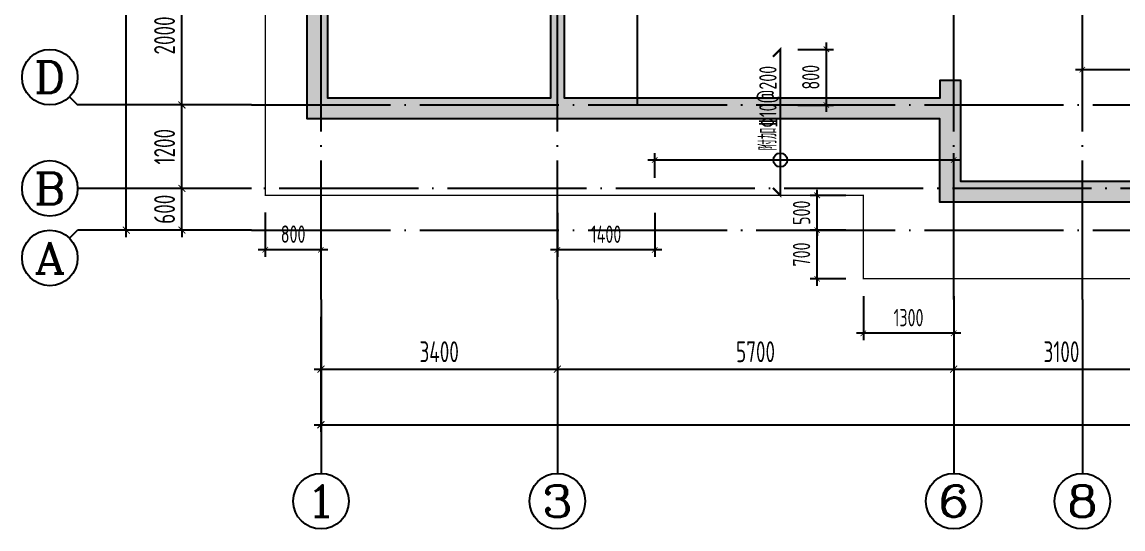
# Model space of a CAD drawing. Extents: x 826826 to 1642106, y -156213 to 399140.
# Drawn here: x 1065575 to 1081409, y 324128 to 331422 of the extents above; entities that cross this region are included whole.
import ezdxf
from ezdxf.enums import TextEntityAlignment as Align

# ---------------------------------------------------------------- set-up
doc = ezdxf.new("R2010")
doc.units = 0
doc.header["$LTSCALE"] = 1000
doc.linetypes.add('DOTE', pattern=[2.42, 2, -0.2, 0.02, -0.2])
doc.layers.get('0').update_dxf_attribs({"linetype": 'CONTINUOUS'})
doc.layers.get('DEFPOINTS').update_dxf_attribs({"linetype": 'CONTINUOUS'})
for name, color, linetype in [('A-AXIS', 1, 'CONTINUOUS'), ('A-DOTE', 10, 'DOTE'), ('AXIS_TEXT', 4, 'CONTINUOUS'), ('S-B板配筋', 6, 'CONTINUOUS'), ('S-B板配筋号', 7, 'CONTINUOUS'), ('S-J基础底板', 5, 'CONTINUOUS'), ('S-J基础底板标注', 3, 'CONTINUOUS'), ('S-Q墙填充', 252, 'CONTINUOUS'), ('S-Q墙实线', 6, 'CONTINUOUS'), ('S-Y一般标注', 3, 'CONTINUOUS')]:
    doc.layers.add(name, color=color, linetype=linetype)
doc.styles.add('_TCH_AXIS', font='COMPLEX', dxfattribs={"bigfont": 'GBCBIG'})
doc.styles.add('COMPLEX', font='COMPLEX')
doc.styles.add('TSSD_DIMENSION', font='Tssdeng.shx', dxfattribs={"width": 0.7, "bigfont": 'tssdchn.shx'})
doc.styles.add('TSSD_REIN', font='tssdeng.shx', dxfattribs={"width": 0.7, "height": 300, "bigfont": 'tssdchn.shx'})
doc.dimstyles.new('TSSD_100_100$0', dxfattribs={"dimtxt": 300, "dimasz": 80, "dimexe": 100, "dimexo": 250, "dimgap": 100, "dimtad": 1, "dimdec": 0, "dimzin": 0, "dimdsep": 46, "dimtxsty": 'TSSD_DIMENSION', "dimblk": 'ARCHTICK', "dimcen": 0, "dimdle": 100, "dimclrd": 3, "dimclre": 3, "dimclrt": 7, "dimadec": 0, "dimazin": 0, "dimtfac": 1, "dimtdec": 0, "dimtix": 1, "dimtmove": 2, "dimatfit": 3, "dimldrblk": 'ARCHTICK', "dimfxl": 0, "dimtolj": 1, "dimtzin": 0, "dimarcsym": 0})

# ---------------------------------------------------------------- blocks, each defined once
blk = doc.blocks.new('_ArchTick')
at = {"color": 0, "linetype": 'ByBlock', "const_width": 0.15}
blk.add_lwpolyline([(-0.5, -0.5), (0.5, 0.5)], dxfattribs=at)
blk = doc.blocks.new('*D36')
at = {"layer": 'DEFPOINTS', "color": 0}
for p in [(738721, 334882), (739721, 334882), (739721, 334282)]:
    blk.add_point(p, dxfattribs=at)
at = {"layer": 'S-Y一般标注', "color": 0, "lineweight": -2}
for p, q in [((738721, 334882), (738721, 334982)), ((739471, 334882), (738621, 334882)), ((738721, 334282), (738721, 334882)), ((739471, 334282), (738621, 334282)), ((738721, 334282), (738721, 334182))]:
    blk.add_line(p, q, dxfattribs=at)
at = {"layer": 'S-Y一般标注', "color": 0, "lineweight": -2, "xscale": 100, "yscale": 100, "zscale": 100}
for p, rotation in [((738721, 334882), 270), ((738721, 334282), 90)]:
    blk.add_blockref('_ArchTick', p, dxfattribs=dict(at, rotation=rotation))
at = {"layer": 'S-Y一般标注', "color": 7, "insert": (738471, 334582), "char_height": 300, "attachment_point": 5, "rotation": 90, "style": 'TSSD_DIMENSION'}
blk.add_mtext('\\A1;600', dxfattribs=at)
blk = doc.blocks.new('*D37')
at = {"layer": 'DEFPOINTS', "color": 0}
for p in [(738721, 336082), (739721, 336082), (739721, 334882)]:
    blk.add_point(p, dxfattribs=at)
at = {"layer": 'S-Y一般标注', "color": 0, "lineweight": -2}
for p, q in [((738721, 334782), (738721, 336182)), ((739471, 336082), (738621, 336082)), ((739471, 334882), (738621, 334882))]:
    blk.add_line(p, q, dxfattribs=at)
at = {"layer": 'S-Y一般标注', "color": 0, "lineweight": -2, "xscale": 100, "yscale": 100, "zscale": 100}
for p, rotation in [((738721, 336082), 90), ((738721, 334882), 270)]:
    blk.add_blockref('_ArchTick', p, dxfattribs=dict(at, rotation=rotation))
at = {"layer": 'S-Y一般标注', "color": 7, "insert": (738471, 335482), "char_height": 300, "attachment_point": 5, "rotation": 90, "style": 'TSSD_DIMENSION'}
blk.add_mtext('\\A1;1200', dxfattribs=at)
blk = doc.blocks.new('*D38')
at = {"layer": 'DEFPOINTS', "color": 0}
for p in [(738721, 338082), (739721, 338082), (739721, 336082)]:
    blk.add_point(p, dxfattribs=at)
at = {"layer": 'S-Y一般标注', "color": 0, "lineweight": -2}
for p, q in [((739471, 338082), (738621, 338082)), ((738721, 335982), (738721, 338182)), ((739471, 336082), (738621, 336082))]:
    blk.add_line(p, q, dxfattribs=at)
at = {"layer": 'S-Y一般标注', "color": 0, "lineweight": -2, "xscale": 100, "yscale": 100, "zscale": 100}
for p, rotation in [((738721, 338082), 90), ((738721, 336082), 270)]:
    blk.add_blockref('_ArchTick', p, dxfattribs=dict(at, rotation=rotation))
at = {"layer": 'S-Y一般标注', "color": 7, "insert": (738471, 337082), "char_height": 300, "attachment_point": 5, "rotation": 90, "style": 'TSSD_DIMENSION'}
blk.add_mtext('\\A1;2000', dxfattribs=at)
blk = doc.blocks.new('*D47')
at = {"layer": 'DEFPOINTS', "color": 0}
for p in [(737921, 348782), (739721, 348782), (739721, 334282)]:
    blk.add_point(p, dxfattribs=at)
at = {"layer": 'S-Y一般标注', "color": 0, "lineweight": -2}
for p, q in [((737921, 334182), (737921, 348882)), ((739471, 348782), (737821, 348782)), ((739471, 334282), (737821, 334282))]:
    blk.add_line(p, q, dxfattribs=at)
at = {"layer": 'S-Y一般标注', "color": 0, "lineweight": -2, "xscale": 100, "yscale": 100, "zscale": 100}
for p, rotation in [((737921, 348782), 90), ((737921, 334282), 270)]:
    blk.add_blockref('_ArchTick', p, dxfattribs=dict(at, rotation=rotation))
at = {"layer": 'S-Y一般标注', "color": 7, "insert": (737671, 341532), "char_height": 300, "attachment_point": 5, "rotation": 90, "style": 'TSSD_DIMENSION'}
blk.add_mtext('\\A1;14500', dxfattribs=at)
blk = doc.blocks.new('*D60')
at = {"layer": 'DEFPOINTS', "color": 0}
for p in [(740721, 333282), (744121, 333282), (744121, 332282)]:
    blk.add_point(p, dxfattribs=at)
at = {"layer": 'S-Y一般标注', "color": 0, "lineweight": -2}
for p, q in [((740721, 333032), (740721, 332182)), ((744121, 333032), (744121, 332182)), ((740621, 332282), (744221, 332282))]:
    blk.add_line(p, q, dxfattribs=at)
at = {"layer": 'S-Y一般标注', "color": 0, "lineweight": -2, "xscale": 100, "yscale": 100, "zscale": 100, "rotation": 180}
blk.add_blockref('_ArchTick', (740721, 332282), dxfattribs=at)
at = {"layer": 'S-Y一般标注', "color": 0, "lineweight": -2, "xscale": 100, "yscale": 100, "zscale": 100}
blk.add_blockref('_ArchTick', (744121, 332282), dxfattribs=at)
at = {"layer": 'S-Y一般标注', "color": 7, "insert": (742421, 332532), "char_height": 300, "attachment_point": 5, "style": 'TSSD_DIMENSION'}
blk.add_mtext('\\A1;3400', dxfattribs=at)
blk = doc.blocks.new('*D61')
at = {"layer": 'DEFPOINTS', "color": 0}
for p in [(744121, 333282), (749821, 333282), (749821, 332282)]:
    blk.add_point(p, dxfattribs=at)
at = {"layer": 'S-Y一般标注', "color": 0, "lineweight": -2}
for p, q in [((744121, 333032), (744121, 332182)), ((749821, 333032), (749821, 332182)), ((744021, 332282), (749921, 332282))]:
    blk.add_line(p, q, dxfattribs=at)
at = {"layer": 'S-Y一般标注', "color": 0, "lineweight": -2, "xscale": 100, "yscale": 100, "zscale": 100, "rotation": 180}
blk.add_blockref('_ArchTick', (744121, 332282), dxfattribs=at)
at = {"layer": 'S-Y一般标注', "color": 0, "lineweight": -2, "xscale": 100, "yscale": 100, "zscale": 100}
blk.add_blockref('_ArchTick', (749821, 332282), dxfattribs=at)
at = {"layer": 'S-Y一般标注', "color": 7, "insert": (746971, 332532), "char_height": 300, "attachment_point": 5, "style": 'TSSD_DIMENSION'}
blk.add_mtext('\\A1;5700', dxfattribs=at)
blk = doc.blocks.new('*D62')
at = {"layer": 'DEFPOINTS', "color": 0}
for p in [(749821, 333282), (752921, 333282), (752921, 332282)]:
    blk.add_point(p, dxfattribs=at)
at = {"layer": 'S-Y一般标注', "color": 0, "lineweight": -2}
for p, q in [((749821, 333032), (749821, 332182)), ((752921, 333032), (752921, 332182)), ((749721, 332282), (753021, 332282))]:
    blk.add_line(p, q, dxfattribs=at)
at = {"layer": 'S-Y一般标注', "color": 0, "lineweight": -2, "xscale": 100, "yscale": 100, "zscale": 100, "rotation": 180}
blk.add_blockref('_ArchTick', (749821, 332282), dxfattribs=at)
at = {"layer": 'S-Y一般标注', "color": 0, "lineweight": -2, "xscale": 100, "yscale": 100, "zscale": 100}
blk.add_blockref('_ArchTick', (752921, 332282), dxfattribs=at)
at = {"layer": 'S-Y一般标注', "color": 7, "insert": (751371, 332532), "char_height": 300, "attachment_point": 5, "style": 'TSSD_DIMENSION'}
blk.add_mtext('\\A1;3100', dxfattribs=at)
blk = doc.blocks.new('*D66')
at = {"layer": 'DEFPOINTS', "color": 0}
for p in [(740721, 333282), (789521, 333282), (789521, 331482)]:
    blk.add_point(p, dxfattribs=at)
at = {"layer": 'S-Y一般标注', "color": 0, "lineweight": -2}
for p, q in [((740721, 333032), (740721, 331382)), ((789521, 333032), (789521, 331382)), ((740621, 331482), (789621, 331482))]:
    blk.add_line(p, q, dxfattribs=at)
at = {"layer": 'S-Y一般标注', "color": 0, "lineweight": -2, "xscale": 100, "yscale": 100, "zscale": 100, "rotation": 180}
blk.add_blockref('_ArchTick', (740721, 331482), dxfattribs=at)
at = {"layer": 'S-Y一般标注', "color": 0, "lineweight": -2, "xscale": 100, "yscale": 100, "zscale": 100}
blk.add_blockref('_ArchTick', (789521, 331482), dxfattribs=at)
at = {"layer": 'S-Y一般标注', "color": 7, "insert": (765121, 331732), "char_height": 300, "attachment_point": 5, "style": 'TSSD_DIMENSION'}
blk.add_mtext('\\A1;48800', dxfattribs=at)
blk = doc.blocks.new('_AXISO')
blk.add_circle((0, 0), 0.5)
at = {"layer": 'AXIS_TEXT', "style": 'COMPLEX', "width": 1.041667}
blk.add_attdef('A', text='', height=0.56, dxfattribs=at).set_placement((-0.25, -0.28), (0.25, -0.28), align=Align.FIT)
blk = doc.blocks.new('*D1013')
at = {"layer": 'DEFPOINTS', "color": 0}
for p in [(1069075, 328930), (1069875, 328928), (1069073, 328146)]:
    blk.add_point(p, dxfattribs=at)
at = {"layer": 'S-J基础底板标注', "color": 3, "lineweight": -2}
for p, q in [((1069074, 328680), (1069073, 328046)), ((1069874, 328678), (1069873, 328044)), ((1069973, 328144), (1068973, 328146))]:
    blk.add_line(p, q, dxfattribs=at)
at = {"layer": 'S-J基础底板标注', "color": 3, "lineweight": -2, "xscale": 80, "yscale": 80, "zscale": 80}
for p, rotation in [((1069073, 328146), 179.9045235336543), ((1069873, 328144), 359.9045235336543)]:
    blk.add_blockref('_ArchTick', p, dxfattribs=dict(at, rotation=rotation))
at = {"layer": 'S-J基础底板标注', "color": 7, "insert": (1069474, 328370), "char_height": 250, "attachment_point": 5, "rotation": 359.9045, "style": 'TSSD_DIMENSION'}
blk.add_mtext('\\A1;800', dxfattribs=at)
blk = doc.blocks.new('*D1037')
at = {"layer": 'DEFPOINTS', "color": 0}
for p in [(1077675, 327728), (1078975, 327728), (1077675, 326944)]:
    blk.add_point(p, dxfattribs=at)
at = {"layer": 'S-J基础底板标注', "color": 3, "lineweight": -2}
for p, q in [((1077675, 327478), (1077675, 326844)), ((1078975, 327478), (1078975, 326844)), ((1079075, 326944), (1077575, 326944))]:
    blk.add_line(p, q, dxfattribs=at)
at = {"layer": 'S-J基础底板标注', "color": 3, "lineweight": -2, "xscale": 80, "yscale": 80, "zscale": 80, "rotation": 180}
blk.add_blockref('_ArchTick', (1077675, 326944), dxfattribs=at)
at = {"layer": 'S-J基础底板标注', "color": 3, "lineweight": -2, "xscale": 80, "yscale": 80, "zscale": 80}
blk.add_blockref('_ArchTick', (1078975, 326944), dxfattribs=at)
at = {"layer": 'S-J基础底板标注', "color": 7, "insert": (1078325, 327169), "char_height": 250, "attachment_point": 5, "style": 'TSSD_DIMENSION'}
blk.add_mtext('\\A1;1300', dxfattribs=at)
blk = doc.blocks.new('*D1038')
at = {"layer": 'DEFPOINTS', "color": 0}
for p in [(1077011, 328928), (1077675, 328928), (1077675, 328428)]:
    blk.add_point(p, dxfattribs=at)
at = {"layer": 'S-J基础底板标注', "color": 3, "lineweight": -2}
for p, q in [((1077425, 328928), (1076911, 328928)), ((1077011, 328928), (1077011, 329008)), ((1077011, 328428), (1077011, 328928)), ((1077425, 328428), (1076911, 328428)), ((1077011, 328428), (1077011, 328348))]:
    blk.add_line(p, q, dxfattribs=at)
at = {"layer": 'S-J基础底板标注', "color": 3, "lineweight": -2, "xscale": 80, "yscale": 80, "zscale": 80}
for p, rotation in [((1077011, 328928), 270), ((1077011, 328428), 90)]:
    blk.add_blockref('_ArchTick', p, dxfattribs=dict(at, rotation=rotation))
at = {"layer": 'S-J基础底板标注', "color": 7, "insert": (1076786, 328678), "char_height": 250, "attachment_point": 5, "rotation": 90, "style": 'TSSD_DIMENSION'}
blk.add_mtext('\\A1;500', dxfattribs=at)
blk = doc.blocks.new('*D1044')
at = {"layer": 'DEFPOINTS', "color": 0, "ltscale": 0.5}
for p in [(1083325, 330737), (1080825, 330228), (1083325, 330228)]:
    blk.add_point(p, dxfattribs=at)
at = {"layer": 'S-J基础底板标注', "color": 3, "lineweight": -2, "ltscale": 0.5}
for p, q in [((1080825, 330478), (1080825, 330837)), ((1083325, 330478), (1083325, 330837)), ((1080725, 330737), (1083425, 330737))]:
    blk.add_line(p, q, dxfattribs=at)
at = {"layer": 'S-J基础底板标注', "color": 3, "lineweight": -2, "ltscale": 0.5, "xscale": 80, "yscale": 80, "zscale": 80, "rotation": 180}
blk.add_blockref('_ArchTick', (1080825, 330737), dxfattribs=at)
at = {"layer": 'S-J基础底板标注', "color": 3, "lineweight": -2, "ltscale": 0.5, "xscale": 80, "yscale": 80, "zscale": 80}
blk.add_blockref('_ArchTick', (1083325, 330737), dxfattribs=at)
blk = doc.blocks.new('*D2418')
at = {"layer": 'DEFPOINTS', "color": 0}
for p in [(1077011, 328428), (1077675, 328428), (1077675, 327728)]:
    blk.add_point(p, dxfattribs=at)
at = {"layer": 'S-J基础底板标注', "color": 3, "lineweight": -2}
for p, q in [((1077425, 328428), (1076911, 328428)), ((1077011, 327628), (1077011, 328528)), ((1077425, 327728), (1076911, 327728))]:
    blk.add_line(p, q, dxfattribs=at)
at = {"layer": 'S-J基础底板标注', "color": 3, "lineweight": -2, "xscale": 80, "yscale": 80, "zscale": 80}
for p, rotation in [((1077011, 328428), 90), ((1077011, 327728), 270)]:
    blk.add_blockref('_ArchTick', p, dxfattribs=dict(at, rotation=rotation))
at = {"layer": 'S-J基础底板标注', "color": 7, "insert": (1076786, 328078), "char_height": 250, "attachment_point": 5, "rotation": 90, "style": 'TSSD_DIMENSION'}
blk.add_mtext('\\A1;700', dxfattribs=at)
blk = doc.blocks.new('*D2455')
at = {"layer": 'DEFPOINTS', "color": 0, "ltscale": 0.5}
for p in [(1078975, 329437), (1074675, 328928), (1078975, 328928)]:
    blk.add_point(p, dxfattribs=at)
at = {"layer": 'S-J基础底板标注', "color": 3, "lineweight": -2, "ltscale": 0.5}
for p, q in [((1074675, 329178), (1074675, 329537)), ((1078975, 329178), (1078975, 329537)), ((1074575, 329437), (1079075, 329437))]:
    blk.add_line(p, q, dxfattribs=at)
at = {"layer": 'S-J基础底板标注', "color": 3, "lineweight": -2, "ltscale": 0.5, "xscale": 80, "yscale": 80, "zscale": 80, "rotation": 180}
blk.add_blockref('_ArchTick', (1074675, 329437), dxfattribs=at)
at = {"layer": 'S-J基础底板标注', "color": 3, "lineweight": -2, "ltscale": 0.5, "xscale": 80, "yscale": 80, "zscale": 80}
blk.add_blockref('_ArchTick', (1078975, 329437), dxfattribs=at)
blk = doc.blocks.new('*D2456')
at = {"layer": 'DEFPOINTS', "color": 0}
for p in [(1073275, 328928), (1074675, 328928), (1073275, 328144)]:
    blk.add_point(p, dxfattribs=at)
at = {"layer": 'S-J基础底板标注', "color": 3, "lineweight": -2}
for p, q in [((1073275, 328678), (1073275, 328044)), ((1074675, 328678), (1074675, 328044)), ((1074775, 328144), (1073175, 328144))]:
    blk.add_line(p, q, dxfattribs=at)
at = {"layer": 'S-J基础底板标注', "color": 3, "lineweight": -2, "xscale": 80, "yscale": 80, "zscale": 80, "rotation": 180}
blk.add_blockref('_ArchTick', (1073275, 328144), dxfattribs=at)
at = {"layer": 'S-J基础底板标注', "color": 3, "lineweight": -2, "xscale": 80, "yscale": 80, "zscale": 80}
blk.add_blockref('_ArchTick', (1074675, 328144), dxfattribs=at)
at = {"layer": 'S-J基础底板标注', "color": 7, "insert": (1073975, 328369), "char_height": 250, "attachment_point": 5, "style": 'TSSD_DIMENSION'}
blk.add_mtext('\\A1;1400', dxfattribs=at)
blk = doc.blocks.new('*D2457')
at = {"layer": 'DEFPOINTS', "color": 0}
for p in [(1076481, 331029), (1077144, 331029), (1076481, 330228)]:
    blk.add_point(p, dxfattribs=at)
at = {"layer": 'S-J基础底板标注', "color": 3, "lineweight": -2}
for p, q in [((1077144, 330128), (1077144, 331129)), ((1076731, 331029), (1077244, 331029)), ((1076731, 330228), (1077244, 330228))]:
    blk.add_line(p, q, dxfattribs=at)
at = {"layer": 'S-J基础底板标注', "color": 3, "lineweight": -2, "xscale": 80, "yscale": 80, "zscale": 80}
for p, rotation in [((1077144, 331029), 90), ((1077144, 330228), 270)]:
    blk.add_blockref('_ArchTick', p, dxfattribs=dict(at, rotation=rotation))
at = {"layer": 'S-J基础底板标注', "color": 7, "insert": (1076919, 330628), "char_height": 250, "attachment_point": 5, "rotation": 90, "style": 'TSSD_DIMENSION'}
blk.add_mtext('\\A1;800', dxfattribs=at)
blk = doc.blocks.new('20210801.08473688')
at = {"layer": 'A-AXIS'}
for p, q in [((682.8, 6217.2), (800, 6100)), ((3300, 6100), (800, 6100)), ((3300, 4900), (800, 4900)), ((682.8, 4182.8), (800, 4300)), ((3300, 4300), (800, 4300)), ((4300, 3300), (4300, 800)), ((7700, 3300), (7700, 800)), ((13400, 3300), (13400, 800)), ((15250, 3300), (15250, 800))]:
    blk.add_line(p, q, dxfattribs=at)
at = {"layer": 'A-DOTE'}
for p, q in [((4300, 3300), (4300, 19800)), ((13400, 3300), (13400, 19800)), ((7700, 3300), (7700, 10500)), ((15250, 3300), (15250, 10200)), ((3300, 6100), (54100, 6100)), ((54100, 4900), (3300, 4900)), ((3300, 4300), (54100, 4300))]:
    blk.add_line(p, q, dxfattribs=at)
at = {"layer": 'A-AXIS'}
ref = blk.add_blockref('_AXISO', (400, 6500), dxfattribs=dict(at, xscale=800, yscale=800, zscale=800))
ref.add_attrib('A', 'D', dxfattribs={"layer": 'AXIS_TEXT', "height": 452.5, "style": '_TCH_AXIS', "width": 1.235294}).set_placement((173.7, 6273.7), (626.3, 6273.7), align=Align.FIT)
ref = blk.add_blockref('_AXISO', (400, 4900), dxfattribs=dict(at, xscale=800, yscale=800, zscale=800))
ref.add_attrib('A', 'B', dxfattribs={"layer": 'AXIS_TEXT', "height": 452.5, "style": '_TCH_AXIS', "width": 1.235294}).set_placement((173.7, 4673.7), (626.3, 4673.7), align=Align.FIT)
ref = blk.add_blockref('_AXISO', (400, 3900), dxfattribs=dict(at, xscale=800, yscale=800, zscale=800))
ref.add_attrib('A', 'A', dxfattribs={"layer": 'AXIS_TEXT', "height": 452.5, "style": '_TCH_AXIS', "width": 1.166667}).set_placement((173.7, 3673.7), (626.3, 3673.7), align=Align.FIT)
ref = blk.add_blockref('_AXISO', (4300, 400), dxfattribs=dict(at, xscale=800, yscale=800, zscale=800))
ref.add_attrib('A', '1', dxfattribs={"layer": 'AXIS_TEXT', "height": 452.5, "style": '_TCH_AXIS', "width": 2.333333}).set_placement((4073.7, 173.7), (4526.3, 173.7), align=Align.FIT)
ref = blk.add_blockref('_AXISO', (7700, 400), dxfattribs=dict(at, xscale=800, yscale=800, zscale=800))
ref.add_attrib('A', '3', dxfattribs={"layer": 'AXIS_TEXT', "height": 452.5, "style": '_TCH_AXIS', "width": 1.5}).set_placement((7473.7, 173.7), (7926.3, 173.7), align=Align.FIT)
ref = blk.add_blockref('_AXISO', (13400, 400), dxfattribs=dict(at, xscale=800, yscale=800, zscale=800))
ref.add_attrib('A', '6', dxfattribs={"layer": 'AXIS_TEXT', "height": 452.5, "style": '_TCH_AXIS', "width": 1.5}).set_placement((13173.7, 173.7), (13626.3, 173.7), align=Align.FIT)
ref = blk.add_blockref('_AXISO', (15250, 400), dxfattribs=dict(at, xscale=800, yscale=800, zscale=800))
ref.add_attrib('A', '8', dxfattribs={"layer": 'AXIS_TEXT', "height": 452.5, "style": '_TCH_AXIS', "width": 1.5}).set_placement((15023.7, 173.7), (15476.3, 173.7), align=Align.FIT)
at = {"layer": 'S-Y一般标注'}
for p1, p2, distance, picture, middle in [((3300, 4300), (3300, 18800), 1800, '*D47', (1250, 11550)), ((3300, 6100), (3300, 8100), 1000, '*D38', (2050, 7100)), ((3300, 4900), (3300, 6100), 1000, '*D37', (2050, 5500)), ((3300, 4300), (3300, 4900), 1000, '*D36', (2050, 4600)), ((4300, 3300), (7700, 3300), -1000, '*D60', (6000, 2550)), ((4300, 3300), (53100, 3300), -1800, '*D66', (28700, 1750)), ((7700, 3300), (13400, 3300), -1000, '*D61', (10550, 2550)), ((13400, 3300), (16500, 3300), -1000, '*D62', (14950, 2550))]:
    dim = blk.add_aligned_dim(p1=p1, p2=p2, distance=distance, dimstyle='TSSD_100_100$0', override={"dimasz": 100, "dimclrd": 0, "dimclre": 0}, dxfattribs=at)
    dim.commit()
    dim.dimension.update_dxf_attribs({"geometry": picture, "text_midpoint": middle, "insert": (-736421.3, -329982)})

msp = doc.modelspace()

# ---------------------------------------------------------------- hatches: boundary and pattern name
at = {"layer": 'S-Q墙填充'}
h = msp.add_hatch(dxfattribs=at)
h.set_pattern_fill('ARMORED', color=252, scale=50, style=0)
h.set_pattern_definition([(50, (-113647.46, -428945.12), (358.63009, -31.37607), [37.5, -412.5]), (355, (-113647.46, -428945.12), (-69.37567, 376.09607), [30, -330]), (100.4514, (-113617.57, -428947.74), (289.25469, 344.71977), [31.870095, -350.57106]), (46.1842, (-113647.46, -428845.12), (533.62052, -82.75951), [56.25, -618.75]), (96.6356, (-113603, -428852), (467.33135, 487.05894), [47.80514, -525.8565]), (351.1842, (-113647.46, -428845.1), (467.33097, 487.0593), [45, -495]), (21, (-113597.46, -428870.12), (298.453526, -201.309445), [37.5, -412.5]), (326, (-113597.46, -428870.12), (121.65767, 362.57502), [30, -330]), (71.4514, (-113572.6, -428886.9), (420.111314, 161.26525), [31.870095, -350.57106]), (37.5, (-113647.46, -428945.12), (6.079928, 166.446927), [0, -326, 0, -335, 0, -331.25]), (7.5, (-113647.46, -428945.12), (131.534769, 197.205856), [0, -191, 0, -318.5, 0, -126.25]), (327.5, (-113758.96, -428945.12), (266.911218, -11.277436), [0, -125, 0, -390, 0, -517.5]), (317.5, (-113808.96, -428945.12), (291.593085, 50.05249), [0, -162.5, 0, -259, 0, -367.5]), (45, (-113647.46, -428945.12), (-176.776695, 176.776695), [])])
h.paths.add_polyline_path([(1118875.02, 337528.34), (1109375.01, 337528.34), (1109375.01, 336428.34), (1108075.13, 336428.34), (1108075.13, 338378.34), (1108773.66, 338378.34), (1108773.66, 338578.34), (1108075.13, 338578.34), (1108075.13, 338778.34), (1104873.66, 338778.34), (1104873.66, 338578.34), (1104173.66, 338578.34), (1104173.66, 338378.34), (1104873.66, 338378.34), (1104873.66, 336428.34), (1103575.01, 336428.34), (1103575.01, 337528.34), (1084975.02, 337528.34), (1084975.02, 336428.34), (1083675.01, 336428.34), (1083675.01, 338378.34), (1084375.01, 338378.34), (1084375.01, 338578.34), (1083675.01, 338578.34), (1083675.01, 338778.34), (1080473.55, 338778.34), (1080473.55, 338578.34), (1079775.01, 338578.34), (1079775.01, 338378.34), (1080473.55, 338378.34), (1080473.55, 336428.34), (1079175.01, 336428.34), (1079175.01, 337528.34), (1069675.01, 337528.34), (1069675.01, 330028.34), (1073375.01, 330028.35), (1078775.01, 330028.35), (1078775.01, 328828.34), (1085375.01, 328828.34), (1085375.01, 330028.34), (1097775.01, 330028.34), (1103175.01, 330028.34), (1103175.01, 328828.34), (1109775.01, 328828.34), (1109775.01, 330028.34), (1118875.02, 330028.34)])
h.paths.add_polyline_path([(1069975.01, 334528.34), (1070675.01, 334528.34), (1070675.01, 334728.34), (1069975.01, 334728.34), (1069975.01, 337228.34), (1071575.01, 337228.34), (1071575.01, 336578.34), (1071775.01, 336578.34), (1071775.01, 337228.34), (1074575.01, 337228.34), (1074575.01, 334528.35), (1074775.01, 334528.35), (1074775.01, 337228.34), (1078875.01, 337228.34), (1078875.01, 335778.35), (1079175.01, 335778.35), (1079175.01, 336128.34), (1080773.55, 336128.34), (1080773.55, 338478.34), (1083375.01, 338478.34), (1083375.01, 336128.34), (1084975.02, 336128.34), (1084975.02, 335778.35), (1085275.02, 335778.35), (1085275.02, 337228.34), (1089375.01, 337228.34), (1089375.01, 334528.34), (1089575.01, 334528.35), (1089575.01, 337228.34), (1092374.96, 337228.34), (1092373.61, 334528.35), (1092573.61, 334528.35), (1092574.96, 337228.34), (1095975.01, 337228.34), (1095975.01, 334528.35), (1096175.01, 334528.35), (1096175.01, 337228.34), (1098975.01, 337228.34), (1098975.01, 334528.35), (1099175.01, 334528.34), (1099175.01, 337228.34), (1103275.01, 337228.34), (1103275.01, 335878.35), (1103575.01, 335878.35), (1103575.01, 336128.34), (1105173.66, 336128.34), (1105173.66, 338478.34), (1107775.13, 338478.34), (1107775.13, 336128.34), (1109375.01, 336128.34), (1109375.01, 335778.35), (1109675.01, 335778.35), (1109675.01, 337228.34), (1113775.01, 337228.34), (1113775.01, 334528.34), (1113975.01, 334528.34), (1113975.01, 337228.34), (1116775.01, 337228.33), (1116775.01, 336578.41), (1116975.01, 336578.41), (1116975.01, 337228.33), (1118575.02, 337228.33), (1118575.01, 334728.34), (1117875.01, 334728.34), (1117875.01, 334528.34), (1118575.01, 334528.34), (1118575.01, 330328.34), (1115375.01, 330328.34), (1115375.01, 331778.34), (1115175.01, 331778.35), (1115175.01, 330328.34), (1109775.01, 330328.34), (1109775.01, 330578.34), (1109475.01, 330578.34), (1109475.01, 329128.34), (1103475.01, 329128.34), (1103475.01, 330578.34), (1103175.01, 330578.34), (1103175.01, 330328.34), (1097775.01, 330328.34), (1097775.01, 331778.34), (1097575.01, 331778.34), (1097575.01, 330328.34), (1090975.01, 330328.34), (1090975.01, 331778.34), (1090775.01, 331778.34), (1090775.01, 330328.34), (1085375.01, 330328.34), (1085375.01, 330578.34), (1085075.01, 330578.34), (1085075.01, 329128.34), (1079075.01, 329128.34), (1079075.01, 330578.34), (1078775.01, 330578.34), (1078775.01, 330328.34), (1073375.01, 330328.34), (1073375.01, 331778.34), (1073175.01, 331778.34), (1073175.01, 330328.34), (1069975.01, 330328.34)], flags=16)
h.paths.add_polyline_path([(1080274.94, 334228.32), (1080274.94, 334428.34), (1080925.01, 334428.34), (1080925.01, 334428.32), (1080925.01, 332328.34), (1081125.01, 332328.34), (1081125.01, 332128.32), (1080725.01, 332128.32), (1080725.01, 334228.32)], flags=0)
h.paths.add_polyline_path([(1083025, 332328.34), (1083225, 332328.34), (1083225, 334428.34), (1083875.02, 334428.34), (1083875.02, 334228.32), (1083425.01, 334228.32), (1083425.01, 332128.32), (1083025, 332128.32)], flags=0)
h.paths.add_polyline_path([(1104674.96, 334228.32), (1104674.96, 334428.34), (1105325.02, 334428.34), (1105325.02, 332328.34), (1105525.02, 332328.34), (1105525.02, 332328.32), (1105525.02, 332128.32), (1105125.02, 332128.32), (1105125.02, 332128.34), (1105125.02, 334228.32)], flags=0)
h.paths.add_polyline_path([(1107425.02, 332328.34), (1107625.02, 332328.34), (1107625.02, 334428.34), (1108275.01, 334428.34), (1108275.01, 334228.32), (1107825.02, 334228.32), (1107825.02, 332128.32), (1107425.02, 332128.32)], flags=0)

# ---------------------------------------------------------------- linework, layer by layer
at = {"layer": 'S-B板配筋', "const_width": 30}
for points in [[(1074575.01, 335428.64), (1074425.01, 335428.64), (1074425.01, 330228.34), (1074575.01, 330228.34)], [(1076374.45, 329034.41), (1076480.52, 328928.34), (1076480.52, 331028.62), (1076374.45, 330922.55)]]:
    msp.add_lwpolyline(points, dxfattribs=at)
at = {"layer": 'S-J基础底板', "const_width": 20}
msp.add_lwpolyline([(1077675.01, 327728.34), (1086475.01, 327728.34), (1086475.01, 329228.35), (1102075.01, 329228.33), (1102075.01, 327728.34), (1110875.01, 327728.34), (1110875.01, 328928.34), (1119675.01, 328928.34), (1119675.01, 338328.34), (1109875.01, 338328.34), (1109875.01, 339678.34), (1103075.01, 339678.34), (1103075.01, 338328.34), (1085475.01, 338328.34), (1085475.01, 339678.34), (1078675.01, 339678.34), (1078675.01, 338328.34), (1069075.01, 338328.34), (1069075.01, 328928.34), (1077675.01, 328928.34)], close=True, dxfattribs=at)
at = {"layer": 'S-J基础底板标注', "color": 2, "ltscale": 0.5}
msp.add_circle((1076480.52, 329436.56), 100, dxfattribs=at)
at = {"layer": 'S-Q墙实线'}
for points in [[(1109775.01, 328828.34), (1103175.01, 328828.34), (1103175.01, 330028.34), (1097775.01, 330028.34), (1085375.01, 330028.34), (1085375.01, 328828.34), (1078775.01, 328828.34), (1078775.01, 330028.35), (1073375.01, 330028.35), (1069675.01, 330028.34), (1069675.01, 337528.34)], [(1085075.01, 329128.34), (1079075.01, 329128.34), (1079075.01, 330578.34), (1078775.01, 330578.34), (1078775.01, 330328.34), (1073375.01, 330328.34), (1073375.01, 331778.34), (1073175.01, 331778.34), (1073175.01, 330328.34), (1069975.01, 330328.34), (1069975.01, 334528.34), (1070675.01, 334528.34), (1070675.01, 334728.34), (1069975.01, 334728.34)]]:
    msp.add_lwpolyline(points, dxfattribs=at)

# ---------------------------------------------------------------- block references
at = {"layer": 'S-Y一般标注'}
msp.add_blockref('20210801.08473688', (1065575.01, 324128.34), dxfattribs=at)

# ---------------------------------------------------------------- texts
at = {"layer": 'S-B板配筋号', "color": 1, "style": 'TSSD_REIN', "width": 0.7}
msp.add_text('附加%%13210@200', height=250, rotation=90, dxfattribs=at).set_placement((1076427.39, 329570.22))

# ---------------------------------------------------------------- dimensions: what is measured, and where the dimension line sits
at = {"layer": 'S-J基础底板标注'}
for p1, p2, distance, picture, middle in [((1076480.52, 330228.34), (1076480.52, 331028.62), -663.65, '*D2457', (1076919.17, 330628.48)), ((1069874.51, 328928.34), (1069074.52, 328929.68), 783.98, '*D1013', (1069473.58, 328370.04)), ((1074674.91, 328928.34), (1073275.01, 328928.34), 784.16, '*D2456', (1073974.96, 328369.18)), ((1077675.01, 328428.34), (1077675.01, 328928.34), 663.65, '*D1038', (1076786.36, 328678.34)), ((1077675.01, 327728.34), (1077675.01, 328428.34), 663.65, '*D2418', (1076786.36, 328078.34)), ((1078975.01, 327728.34), (1077675.01, 327728.34), 784.16, '*D1037', (1078325.01, 327169.18))]:
    dim = msp.add_aligned_dim(p1=p1, p2=p2, distance=distance, dimstyle='TSSD_100_100$0', override={"dimtxt": 250}, dxfattribs=at)
    dim.commit()
    dim.dimension.update_dxf_attribs({"geometry": picture, "text_midpoint": middle})
at = {"layer": 'S-J基础底板标注', "color": 2, "ltscale": 0.5}
for p1, p2, picture, middle in [((1080825.01, 330228.34), (1083325.01, 330228.34), '*D1044', (1082075.01, 330736.56)), ((1074674.91, 328928.34), (1078975.01, 328928.35), '*D2455', (1076824.96, 329436.56))]:
    dim = msp.add_aligned_dim(p1=p1, p2=p2, distance=508.22, text=' ', dimstyle='TSSD_100_100$0', dxfattribs=at)
    dim.commit()
    dim.dimension.update_dxf_attribs({"geometry": picture, "text_midpoint": middle})

doc.saveas('drawing.dxf')
